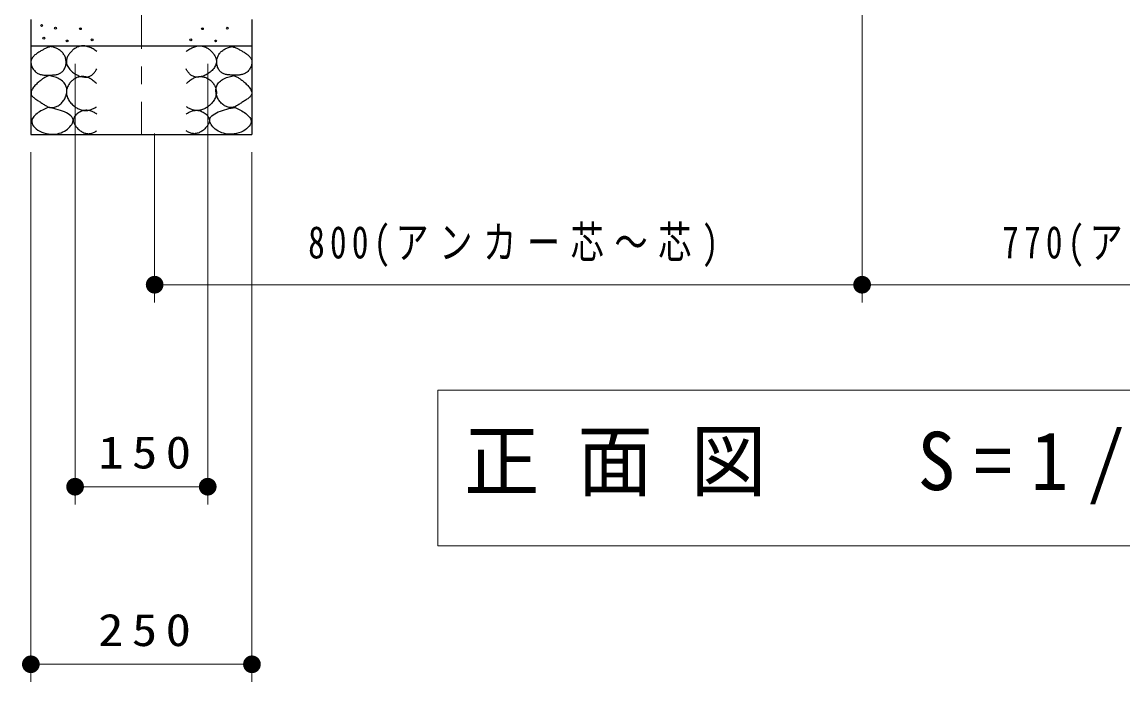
# Model space of a CAD drawing. Units: millimetres on the paper, scale 1:20. Extents: x -365 to 0, y -5 to 257.
# Drawn here: x -303.6 to -241.3, y 64 to 101.3 of the extents above; entities that cross this region are included whole.
import ezdxf

# ---------------------------------------------------------------- set-up
doc = ezdxf.new("R2010")
doc.units = ezdxf.units.MM
doc.linetypes.add('USER2', pattern=[6, 3, -1, 1, -1])
doc.layers.add('LY_1', color=7, linetype='Continuous', lineweight=25)
doc.styles.add('ＭＳ ゴシック', font='')
doc.styles.get('ＭＳ ゴシック').set_extended_font_data('MS Gothic')

# ---------------------------------------------------------------- blocks, each defined once
blk = doc.blocks.new('filled_dot')
at = {"color": 0, "linetype": 'Continuous', "lineweight": -2, "const_width": 1.25}
blk.add_lwpolyline([(-0.625, 0, 1), (0.625, 0, 1)], format="xyb", close=True, dxfattribs=at)

msp = doc.modelspace()

# ---------------------------------------------------------------- linework, layer by layer
at = {"layer": 'LY_1', "linetype": 'USER2', "lineweight": 13}
msp.add_line((-296.846, 150.776), (-296.846, 94.935), dxfattribs=at)
at = {"layer": 'LY_1', "lineweight": 13}
for p, q in [((-256.096, 107.935), (-256.096, 85.435)), ((-300.596, 98.935), (-300.596, 74.013)), ((-293.096, 98.935), (-293.096, 74.013)), ((-296.096, 94.977), (-296.096, 85.435)), ((-303.096, 93.935), (-303.096, 63.971)), ((-290.596, 93.935), (-290.596, 63.971)), ((-256.096, 86.435), (-296.096, 86.435)), ((-217.596, 86.435), (-256.096, 86.435)), ((-280.09, 80.468), (-280.09, 71.668)), ((-232.29, 80.468), (-280.09, 80.468)), ((-293.096, 75.013), (-300.596, 75.013)), ((-280.09, 71.668), (-232.29, 71.668)), ((-290.596, 64.971), (-303.096, 64.971))]:
    msp.add_line(p, q, dxfattribs=at)
at = {"layer": 'LY_1'}
for p, q in [((-303.096, 101.435), (-303.096, 94.935)), ((-290.596, 101.435), (-290.596, 94.935)), ((-303.096, 99.935), (-290.596, 99.935)), ((-303.096, 94.935), (-290.596, 94.935))]:
    msp.add_line(p, q, dxfattribs=at)
for points in [[(-301.974, 99.905), (-302.018, 99.891), (-302.062, 99.877), (-302.105, 99.861), (-302.148, 99.844), (-302.19, 99.827), (-302.232, 99.808), (-302.274, 99.789), (-302.316, 99.768), (-302.357, 99.747), (-302.398, 99.725), (-302.44, 99.702), (-302.481, 99.679), (-302.523, 99.654), (-302.565, 99.629), (-302.607, 99.604), (-302.651, 99.577), (-302.695, 99.549), (-302.738, 99.521), (-302.781, 99.491), (-302.823, 99.461), (-302.863, 99.429), (-302.901, 99.397), (-302.937, 99.363), (-302.971, 99.328), (-303.001, 99.291), (-303.027, 99.253), (-303.05, 99.213), (-303.069, 99.172), (-303.082, 99.128), (-303.092, 99.081), (-303.095, 99.032), (-303.094, 98.981), (-303.088, 98.93), (-303.077, 98.878), (-303.063, 98.826), (-303.044, 98.775), (-303.021, 98.725), (-302.995, 98.676), (-302.966, 98.628), (-302.934, 98.583), (-302.899, 98.54), (-302.862, 98.5), (-302.822, 98.464), (-302.781, 98.431), (-302.74, 98.403), (-302.697, 98.379), (-302.653, 98.358), (-302.607, 98.341), (-302.561, 98.327), (-302.513, 98.315), (-302.465, 98.306), (-302.415, 98.299), (-302.365, 98.293), (-302.314, 98.29), (-302.263, 98.288), (-302.211, 98.287), (-302.158, 98.287), (-302.106, 98.288), (-302.053, 98.289), (-302.002, 98.29), (-301.95, 98.291), (-301.899, 98.293), (-301.849, 98.296), (-301.798, 98.3), (-301.749, 98.305), (-301.7, 98.312), (-301.652, 98.321), (-301.605, 98.331), (-301.559, 98.343), (-301.515, 98.358), (-301.473, 98.376), (-301.432, 98.397), (-301.393, 98.42), (-301.356, 98.447), (-301.32, 98.479), (-301.286, 98.514), (-301.255, 98.552), (-301.227, 98.593), (-301.201, 98.636), (-301.178, 98.682), (-301.158, 98.729), (-301.141, 98.778), (-301.127, 98.828), (-301.116, 98.879), (-301.108, 98.93), (-301.103, 98.982), (-301.102, 99.033), (-301.104, 99.084), (-301.11, 99.135), (-301.119, 99.185), (-301.131, 99.233), (-301.145, 99.281), (-301.163, 99.328), (-301.184, 99.374), (-301.207, 99.418), (-301.233, 99.46), (-301.262, 99.501), (-301.292, 99.54), (-301.327, 99.579), (-301.364, 99.616), (-301.403, 99.651), (-301.444, 99.684), (-301.487, 99.714), (-301.531, 99.743), (-301.577, 99.769), (-301.624, 99.794), (-301.672, 99.816), (-301.721, 99.836), (-301.771, 99.854), (-301.821, 99.87), (-301.872, 99.884), (-301.923, 99.895)], [(-291.718, 99.905), (-291.674, 99.891), (-291.63, 99.877), (-291.587, 99.861), (-291.544, 99.844), (-291.501, 99.827), (-291.459, 99.808), (-291.418, 99.789), (-291.376, 99.768), (-291.335, 99.747), (-291.294, 99.725), (-291.252, 99.702), (-291.211, 99.679), (-291.169, 99.654), (-291.127, 99.629), (-291.085, 99.604), (-291.041, 99.577), (-290.997, 99.549), (-290.953, 99.521), (-290.911, 99.491), (-290.869, 99.461), (-290.829, 99.429), (-290.79, 99.397), (-290.755, 99.363), (-290.721, 99.328), (-290.691, 99.291), (-290.664, 99.253), (-290.642, 99.213), (-290.623, 99.172), (-290.609, 99.128), (-290.6, 99.081), (-290.596, 99.032), (-290.598, 98.981), (-290.604, 98.93), (-290.614, 98.878), (-290.629, 98.826), (-290.648, 98.775), (-290.671, 98.725), (-290.697, 98.676), (-290.726, 98.628), (-290.758, 98.583), (-290.793, 98.54), (-290.83, 98.5), (-290.869, 98.464), (-290.91, 98.431), (-290.952, 98.403), (-290.995, 98.379), (-291.039, 98.358), (-291.085, 98.341), (-291.131, 98.327), (-291.179, 98.315), (-291.227, 98.306), (-291.277, 98.299), (-291.327, 98.293), (-291.378, 98.29), (-291.429, 98.288), (-291.481, 98.287), (-291.533, 98.287), (-291.586, 98.288), (-291.639, 98.289), (-291.69, 98.29), (-291.742, 98.291), (-291.793, 98.293), (-291.843, 98.296), (-291.894, 98.3), (-291.943, 98.305), (-291.992, 98.312), (-292.04, 98.321), (-292.087, 98.331), (-292.132, 98.343), (-292.177, 98.358), (-292.219, 98.376), (-292.26, 98.397), (-292.299, 98.42), (-292.336, 98.447), (-292.372, 98.479), (-292.406, 98.514), (-292.436, 98.552), (-292.465, 98.593), (-292.491, 98.636), (-292.513, 98.682), (-292.534, 98.729), (-292.551, 98.778), (-292.565, 98.828), (-292.576, 98.879), (-292.584, 98.93), (-292.588, 98.982), (-292.59, 99.033), (-292.588, 99.084), (-292.582, 99.135), (-292.573, 99.185), (-292.561, 99.233), (-292.546, 99.281), (-292.529, 99.328), (-292.508, 99.374), (-292.485, 99.418), (-292.459, 99.46), (-292.43, 99.501), (-292.4, 99.54), (-292.365, 99.579), (-292.328, 99.616), (-292.289, 99.651), (-292.248, 99.684), (-292.205, 99.714), (-292.161, 99.743), (-292.115, 99.769), (-292.068, 99.794), (-292.02, 99.816), (-291.971, 99.836), (-291.921, 99.854), (-291.871, 99.87), (-291.82, 99.884), (-291.769, 99.895)], [(-302.1, 98.257), (-302.145, 98.237), (-302.189, 98.216), (-302.231, 98.195), (-302.273, 98.172), (-302.315, 98.148), (-302.355, 98.123), (-302.396, 98.096), (-302.436, 98.069), (-302.476, 98.039), (-302.516, 98.009), (-302.557, 97.977), (-302.598, 97.944), (-302.639, 97.909), (-302.685, 97.868), (-302.731, 97.826), (-302.777, 97.782), (-302.822, 97.738), (-302.865, 97.692), (-302.906, 97.645), (-302.945, 97.598), (-302.98, 97.55), (-303.011, 97.502), (-303.038, 97.455), (-303.059, 97.408), (-303.075, 97.361), (-303.085, 97.315), (-303.087, 97.271), (-303.082, 97.227), (-303.071, 97.19), (-303.054, 97.153), (-303.032, 97.117), (-303.005, 97.083), (-302.973, 97.049), (-302.937, 97.016), (-302.898, 96.984), (-302.856, 96.952), (-302.812, 96.921), (-302.766, 96.89), (-302.719, 96.859), (-302.671, 96.829), (-302.623, 96.798), (-302.576, 96.768), (-302.529, 96.737), (-302.482, 96.707), (-302.437, 96.676), (-302.392, 96.647), (-302.348, 96.618), (-302.304, 96.591), (-302.26, 96.566), (-302.217, 96.542), (-302.174, 96.52), (-302.13, 96.501), (-302.087, 96.484), (-302.043, 96.471), (-301.999, 96.461), (-301.955, 96.454), (-301.91, 96.451), (-301.859, 96.453), (-301.808, 96.459), (-301.756, 96.471), (-301.704, 96.486), (-301.653, 96.507), (-301.602, 96.531), (-301.552, 96.559), (-301.503, 96.591), (-301.455, 96.626), (-301.409, 96.664), (-301.365, 96.705), (-301.323, 96.749), (-301.284, 96.795), (-301.247, 96.844), (-301.213, 96.895), (-301.182, 96.948), (-301.154, 97.003), (-301.13, 97.06), (-301.109, 97.117), (-301.092, 97.175), (-301.078, 97.234), (-301.068, 97.293), (-301.062, 97.352), (-301.06, 97.41), (-301.062, 97.467), (-301.068, 97.524), (-301.078, 97.579), (-301.093, 97.633), (-301.111, 97.685), (-301.134, 97.734), (-301.17, 97.795), (-301.213, 97.852), (-301.262, 97.905), (-301.316, 97.955), (-301.376, 98), (-301.44, 98.041), (-301.507, 98.079), (-301.577, 98.113), (-301.65, 98.144), (-301.724, 98.171), (-301.8, 98.195), (-301.876, 98.215), (-301.952, 98.232), (-302.027, 98.246)], [(-291.592, 98.257), (-291.547, 98.237), (-291.503, 98.216), (-291.46, 98.195), (-291.418, 98.172), (-291.377, 98.148), (-291.336, 98.123), (-291.296, 98.096), (-291.256, 98.069), (-291.216, 98.039), (-291.175, 98.009), (-291.135, 97.977), (-291.094, 97.944), (-291.053, 97.909), (-291.007, 97.868), (-290.961, 97.826), (-290.915, 97.782), (-290.87, 97.738), (-290.827, 97.692), (-290.786, 97.645), (-290.747, 97.598), (-290.712, 97.55), (-290.681, 97.502), (-290.654, 97.455), (-290.633, 97.408), (-290.617, 97.361), (-290.607, 97.315), (-290.605, 97.271), (-290.609, 97.227), (-290.62, 97.19), (-290.637, 97.153), (-290.66, 97.117), (-290.687, 97.083), (-290.719, 97.049), (-290.755, 97.016), (-290.794, 96.984), (-290.836, 96.952), (-290.88, 96.921), (-290.926, 96.89), (-290.973, 96.859), (-291.021, 96.829), (-291.069, 96.798), (-291.116, 96.768), (-291.163, 96.737), (-291.21, 96.707), (-291.255, 96.676), (-291.3, 96.647), (-291.344, 96.618), (-291.388, 96.591), (-291.432, 96.566), (-291.475, 96.542), (-291.518, 96.52), (-291.562, 96.501), (-291.605, 96.484), (-291.649, 96.471), (-291.693, 96.461), (-291.737, 96.454), (-291.782, 96.451), (-291.833, 96.453), (-291.884, 96.459), (-291.936, 96.471), (-291.988, 96.486), (-292.039, 96.507), (-292.09, 96.531), (-292.14, 96.559), (-292.189, 96.591), (-292.237, 96.626), (-292.283, 96.664), (-292.327, 96.705), (-292.369, 96.749), (-292.408, 96.795), (-292.445, 96.844), (-292.479, 96.895), (-292.51, 96.948), (-292.538, 97.003), (-292.562, 97.06), (-292.583, 97.117), (-292.6, 97.175), (-292.614, 97.234), (-292.624, 97.293), (-292.63, 97.352), (-292.632, 97.41), (-292.63, 97.467), (-292.624, 97.524), (-292.614, 97.579), (-292.599, 97.633), (-292.581, 97.685), (-292.558, 97.734), (-292.522, 97.795), (-292.479, 97.852), (-292.43, 97.905), (-292.375, 97.955), (-292.316, 98), (-292.252, 98.041), (-292.185, 98.079), (-292.115, 98.113), (-292.042, 98.144), (-291.968, 98.171), (-291.892, 98.195), (-291.816, 98.215), (-291.74, 98.232), (-291.665, 98.246)], [(-302.141, 96.46), (-302.214, 96.426), (-302.289, 96.389), (-302.367, 96.349), (-302.445, 96.307), (-302.523, 96.262), (-302.6, 96.215), (-302.674, 96.166), (-302.745, 96.115), (-302.811, 96.063), (-302.871, 96.009), (-302.924, 95.953), (-302.97, 95.896), (-303.006, 95.838), (-303.033, 95.779), (-303.048, 95.719), (-303.049, 95.638), (-303.031, 95.557), (-302.994, 95.477), (-302.941, 95.398), (-302.872, 95.323), (-302.79, 95.251), (-302.695, 95.184), (-302.591, 95.123), (-302.477, 95.069), (-302.357, 95.023), (-302.231, 94.986), (-302.1, 94.959), (-301.968, 94.943), (-301.834, 94.94), (-301.702, 94.949), (-301.593, 94.968), (-301.487, 94.996), (-301.385, 95.031), (-301.286, 95.074), (-301.193, 95.124), (-301.105, 95.178), (-301.024, 95.238), (-300.95, 95.301), (-300.885, 95.367), (-300.828, 95.435), (-300.782, 95.504), (-300.746, 95.573), (-300.722, 95.642), (-300.711, 95.709), (-300.713, 95.774), (-300.734, 95.849), (-300.774, 95.92), (-300.832, 95.986), (-300.905, 96.048), (-300.991, 96.105), (-301.089, 96.158), (-301.196, 96.206), (-301.31, 96.251), (-301.429, 96.292), (-301.551, 96.329), (-301.675, 96.362), (-301.798, 96.391), (-301.918, 96.418), (-302.033, 96.441)], [(-291.551, 96.46), (-291.478, 96.426), (-291.402, 96.389), (-291.325, 96.349), (-291.247, 96.307), (-291.169, 96.262), (-291.092, 96.215), (-291.018, 96.166), (-290.947, 96.115), (-290.881, 96.063), (-290.821, 96.009), (-290.767, 95.953), (-290.722, 95.896), (-290.686, 95.838), (-290.659, 95.779), (-290.644, 95.719), (-290.643, 95.638), (-290.661, 95.557), (-290.698, 95.477), (-290.751, 95.398), (-290.82, 95.323), (-290.902, 95.251), (-290.996, 95.184), (-291.101, 95.123), (-291.214, 95.069), (-291.335, 95.023), (-291.461, 94.986), (-291.592, 94.959), (-291.724, 94.943), (-291.858, 94.94), (-291.99, 94.949), (-292.099, 94.968), (-292.205, 94.996), (-292.307, 95.031), (-292.406, 95.074), (-292.499, 95.124), (-292.587, 95.178), (-292.668, 95.238), (-292.742, 95.301), (-292.807, 95.367), (-292.864, 95.435), (-292.91, 95.504), (-292.945, 95.573), (-292.969, 95.642), (-292.981, 95.709), (-292.979, 95.774), (-292.958, 95.849), (-292.918, 95.92), (-292.86, 95.986), (-292.787, 96.048), (-292.701, 96.105), (-292.603, 96.158), (-292.496, 96.206), (-292.382, 96.251), (-292.263, 96.292), (-292.14, 96.329), (-292.017, 96.362), (-291.894, 96.391), (-291.774, 96.418), (-291.659, 96.441)]]:
    msp.add_lwpolyline(points, close=True, dxfattribs=at)
for points in [[(-299.375, 99.619), (-299.423, 99.658), (-299.472, 99.696), (-299.524, 99.732), (-299.578, 99.765), (-299.633, 99.797), (-299.69, 99.826), (-299.748, 99.852), (-299.807, 99.876), (-299.867, 99.896), (-299.928, 99.913), (-299.988, 99.926), (-300.049, 99.935), (-300.11, 99.94), (-300.171, 99.94), (-300.231, 99.936), (-300.276, 99.93), (-300.321, 99.921), (-300.365, 99.909), (-300.409, 99.895), (-300.452, 99.878), (-300.495, 99.859), (-300.536, 99.837), (-300.577, 99.814), (-300.618, 99.788), (-300.657, 99.761), (-300.695, 99.731), (-300.733, 99.7), (-300.769, 99.667), (-300.807, 99.631), (-300.842, 99.593), (-300.877, 99.554), (-300.909, 99.513), (-300.939, 99.471), (-300.968, 99.429), (-300.993, 99.385), (-301.016, 99.34), (-301.036, 99.295), (-301.053, 99.25), (-301.067, 99.204), (-301.077, 99.158), (-301.084, 99.111), (-301.086, 99.065), (-301.083, 99.004), (-301.073, 98.944), (-301.057, 98.885), (-301.035, 98.826), (-301.007, 98.769), (-300.973, 98.713), (-300.935, 98.659), (-300.892, 98.606), (-300.845, 98.556), (-300.795, 98.507), (-300.741, 98.461), (-300.684, 98.417), (-300.625, 98.377), (-300.563, 98.339), (-300.5, 98.305), (-300.448, 98.279), (-300.395, 98.256), (-300.341, 98.235), (-300.287, 98.218), (-300.233, 98.203), (-300.179, 98.191), (-300.126, 98.182), (-300.072, 98.176), (-300.019, 98.174), (-299.967, 98.175), (-299.916, 98.18), (-299.866, 98.189), (-299.817, 98.202), (-299.77, 98.22), (-299.724, 98.241), (-299.683, 98.265), (-299.644, 98.292), (-299.607, 98.323), (-299.571, 98.356), (-299.538, 98.391), (-299.506, 98.429), (-299.476, 98.469), (-299.447, 98.509), (-299.421, 98.551), (-299.397, 98.594), (-299.375, 98.637)], [(-294.317, 99.619), (-294.269, 99.658), (-294.219, 99.696), (-294.168, 99.732), (-294.114, 99.765), (-294.059, 99.797), (-294.002, 99.826), (-293.944, 99.852), (-293.885, 99.876), (-293.825, 99.896), (-293.764, 99.913), (-293.704, 99.926), (-293.643, 99.935), (-293.582, 99.94), (-293.521, 99.94), (-293.461, 99.936), (-293.416, 99.93), (-293.371, 99.921), (-293.327, 99.909), (-293.283, 99.895), (-293.24, 99.878), (-293.197, 99.859), (-293.155, 99.837), (-293.114, 99.814), (-293.074, 99.788), (-293.035, 99.761), (-292.996, 99.731), (-292.959, 99.7), (-292.922, 99.667), (-292.885, 99.631), (-292.849, 99.593), (-292.815, 99.554), (-292.783, 99.513), (-292.753, 99.471), (-292.724, 99.429), (-292.699, 99.385), (-292.676, 99.34), (-292.655, 99.295), (-292.638, 99.25), (-292.625, 99.204), (-292.614, 99.158), (-292.608, 99.111), (-292.606, 99.065), (-292.609, 99.004), (-292.618, 98.944), (-292.635, 98.885), (-292.657, 98.826), (-292.685, 98.769), (-292.719, 98.713), (-292.757, 98.659), (-292.8, 98.606), (-292.846, 98.556), (-292.897, 98.507), (-292.951, 98.461), (-293.008, 98.417), (-293.067, 98.377), (-293.128, 98.339), (-293.192, 98.305), (-293.244, 98.279), (-293.297, 98.256), (-293.351, 98.235), (-293.404, 98.218), (-293.458, 98.203), (-293.513, 98.191), (-293.566, 98.182), (-293.62, 98.176), (-293.673, 98.174), (-293.725, 98.175), (-293.776, 98.18), (-293.826, 98.189), (-293.875, 98.202), (-293.922, 98.22), (-293.968, 98.241), (-294.009, 98.265), (-294.048, 98.292), (-294.085, 98.323), (-294.12, 98.356), (-294.154, 98.391), (-294.186, 98.429), (-294.216, 98.469), (-294.244, 98.509), (-294.271, 98.551), (-294.295, 98.594), (-294.317, 98.637)], [(-299.391, 97.813), (-299.431, 97.855), (-299.474, 97.895), (-299.518, 97.934), (-299.564, 97.971), (-299.611, 98.007), (-299.661, 98.04), (-299.711, 98.072), (-299.763, 98.1), (-299.817, 98.126), (-299.871, 98.149), (-299.926, 98.169), (-299.981, 98.185), (-300.038, 98.197), (-300.095, 98.205), (-300.152, 98.21), (-300.2, 98.21), (-300.249, 98.206), (-300.298, 98.2), (-300.346, 98.191), (-300.394, 98.179), (-300.442, 98.164), (-300.488, 98.147), (-300.534, 98.127), (-300.579, 98.104), (-300.623, 98.079), (-300.666, 98.051), (-300.707, 98.022), (-300.747, 97.99), (-300.785, 97.956), (-300.821, 97.921), (-300.855, 97.884), (-300.887, 97.846), (-300.917, 97.806), (-300.945, 97.764), (-300.971, 97.722), (-300.994, 97.678), (-301.015, 97.634), (-301.034, 97.588), (-301.05, 97.542), (-301.063, 97.496), (-301.073, 97.449), (-301.081, 97.401), (-301.085, 97.354), (-301.086, 97.306), (-301.084, 97.248), (-301.076, 97.189), (-301.064, 97.131), (-301.047, 97.073), (-301.027, 97.017), (-301.002, 96.961), (-300.974, 96.907), (-300.942, 96.854), (-300.907, 96.802), (-300.869, 96.752), (-300.829, 96.703), (-300.785, 96.657), (-300.74, 96.612), (-300.692, 96.57), (-300.643, 96.53), (-300.597, 96.497), (-300.551, 96.465), (-300.503, 96.436), (-300.454, 96.409), (-300.404, 96.385), (-300.354, 96.363), (-300.303, 96.343), (-300.251, 96.327), (-300.199, 96.313), (-300.147, 96.301), (-300.094, 96.293), (-300.041, 96.288), (-299.988, 96.286), (-299.935, 96.288), (-299.882, 96.293), (-299.834, 96.3), (-299.787, 96.31), (-299.74, 96.323), (-299.693, 96.338), (-299.647, 96.355), (-299.602, 96.375), (-299.558, 96.396), (-299.514, 96.419), (-299.472, 96.444), (-299.431, 96.471), (-299.391, 96.499)], [(-294.301, 97.813), (-294.261, 97.855), (-294.218, 97.895), (-294.174, 97.934), (-294.128, 97.971), (-294.08, 98.007), (-294.031, 98.04), (-293.98, 98.072), (-293.928, 98.1), (-293.875, 98.126), (-293.821, 98.149), (-293.766, 98.169), (-293.71, 98.185), (-293.654, 98.197), (-293.597, 98.205), (-293.54, 98.21), (-293.491, 98.21), (-293.443, 98.206), (-293.394, 98.2), (-293.346, 98.191), (-293.298, 98.179), (-293.25, 98.164), (-293.203, 98.147), (-293.157, 98.127), (-293.112, 98.104), (-293.069, 98.079), (-293.026, 98.051), (-292.985, 98.022), (-292.945, 97.99), (-292.907, 97.956), (-292.871, 97.921), (-292.837, 97.884), (-292.805, 97.846), (-292.775, 97.806), (-292.747, 97.764), (-292.721, 97.722), (-292.698, 97.678), (-292.677, 97.634), (-292.658, 97.588), (-292.642, 97.542), (-292.629, 97.496), (-292.619, 97.449), (-292.611, 97.401), (-292.607, 97.354), (-292.606, 97.306), (-292.608, 97.248), (-292.616, 97.189), (-292.628, 97.131), (-292.645, 97.073), (-292.665, 97.017), (-292.69, 96.961), (-292.718, 96.907), (-292.75, 96.854), (-292.785, 96.802), (-292.823, 96.752), (-292.863, 96.703), (-292.907, 96.657), (-292.952, 96.612), (-293, 96.57), (-293.049, 96.53), (-293.095, 96.497), (-293.141, 96.465), (-293.189, 96.436), (-293.238, 96.409), (-293.287, 96.385), (-293.338, 96.363), (-293.389, 96.343), (-293.441, 96.327), (-293.493, 96.313), (-293.545, 96.301), (-293.598, 96.293), (-293.651, 96.288), (-293.704, 96.286), (-293.757, 96.288), (-293.81, 96.293), (-293.857, 96.3), (-293.905, 96.31), (-293.952, 96.323), (-293.999, 96.338), (-294.045, 96.355), (-294.09, 96.375), (-294.134, 96.396), (-294.177, 96.419), (-294.22, 96.444), (-294.261, 96.471), (-294.301, 96.499)], [(-299.375, 96.087), (-299.417, 96.114), (-299.459, 96.141), (-299.503, 96.167), (-299.547, 96.191), (-299.593, 96.213), (-299.639, 96.233), (-299.687, 96.251), (-299.735, 96.267), (-299.784, 96.279), (-299.834, 96.289), (-299.885, 96.295), (-299.936, 96.298), (-299.988, 96.297), (-300.041, 96.293), (-300.102, 96.282), (-300.163, 96.266), (-300.224, 96.245), (-300.284, 96.22), (-300.342, 96.191), (-300.398, 96.157), (-300.451, 96.12), (-300.5, 96.08), (-300.545, 96.037), (-300.585, 95.992), (-300.62, 95.944), (-300.648, 95.894), (-300.67, 95.843), (-300.684, 95.791), (-300.69, 95.738), (-300.689, 95.693), (-300.682, 95.647), (-300.67, 95.602), (-300.653, 95.557), (-300.632, 95.512), (-300.607, 95.468), (-300.579, 95.425), (-300.549, 95.383), (-300.516, 95.342), (-300.477, 95.298), (-300.436, 95.255), (-300.393, 95.215), (-300.348, 95.177), (-300.302, 95.142), (-300.255, 95.109), (-300.206, 95.08), (-300.156, 95.054), (-300.105, 95.031), (-300.053, 95.012), (-300.001, 94.997), (-299.948, 94.986), (-299.895, 94.978), (-299.841, 94.976), (-299.787, 94.978), (-299.739, 94.983), (-299.691, 94.993), (-299.643, 95.006), (-299.596, 95.021), (-299.549, 95.04), (-299.504, 95.061), (-299.46, 95.084), (-299.417, 95.109), (-299.375, 95.136)], [(-294.317, 96.087), (-294.275, 96.114), (-294.233, 96.141), (-294.189, 96.167), (-294.144, 96.191), (-294.099, 96.213), (-294.052, 96.233), (-294.005, 96.251), (-293.957, 96.267), (-293.908, 96.279), (-293.858, 96.289), (-293.807, 96.295), (-293.756, 96.298), (-293.704, 96.297), (-293.651, 96.293), (-293.59, 96.282), (-293.529, 96.266), (-293.468, 96.245), (-293.408, 96.22), (-293.35, 96.191), (-293.294, 96.157), (-293.241, 96.12), (-293.192, 96.08), (-293.147, 96.037), (-293.107, 95.992), (-293.072, 95.944), (-293.044, 95.894), (-293.022, 95.843), (-293.008, 95.791), (-293.002, 95.738), (-293.003, 95.693), (-293.01, 95.647), (-293.022, 95.602), (-293.039, 95.557), (-293.06, 95.512), (-293.085, 95.468), (-293.113, 95.425), (-293.143, 95.383), (-293.176, 95.342), (-293.215, 95.298), (-293.256, 95.255), (-293.299, 95.215), (-293.344, 95.177), (-293.39, 95.142), (-293.437, 95.109), (-293.486, 95.08), (-293.536, 95.054), (-293.587, 95.031), (-293.639, 95.012), (-293.691, 94.997), (-293.744, 94.986), (-293.797, 94.978), (-293.851, 94.976), (-293.905, 94.978), (-293.953, 94.983), (-294.001, 94.993), (-294.049, 95.006), (-294.096, 95.021), (-294.143, 95.04), (-294.188, 95.061), (-294.232, 95.084), (-294.275, 95.109), (-294.317, 95.136)]]:
    msp.add_lwpolyline(points, dxfattribs=at)
for centre in [(-302.486, 101.096), (-301.703, 100.94), (-300.294, 100.909), (-293.398, 100.909), (-291.989, 100.94), (-302.36, 100.376), (-301.045, 100.22), (-299.636, 100.282), (-294.055, 100.282), (-292.647, 100.22)]:
    msp.add_circle(centre, 0.05, dxfattribs=at)

# ---------------------------------------------------------------- block references
at = {"layer": 'LY_1', "lineweight": 13, "xscale": 0.4, "yscale": 0.4}
for p in [(-296.096, 86.435), (-300.596, 75.013), (-303.096, 64.971)]:
    msp.add_blockref('filled_dot', p, dxfattribs=at)
at = {"layer": 'LY_1', "lineweight": 13, "xscale": 0.4, "yscale": 0.4, "rotation": 180}
for p in [(-256.096, 86.435), (-293.096, 75.013), (-290.596, 64.971)]:
    msp.add_blockref('filled_dot', p, dxfattribs=at)

# ---------------------------------------------------------------- texts
at = {"layer": 'LY_1', "style": 'ＭＳ ゴシック'}
for s, insert, char_height, attachment_point in [('\\T1.32;\\W0.75;800(アンカー芯～芯)', (-275.666, 87.435), 1.833, 8), ('\\T1.32;\\W0.75;770(アンカー芯～芯)', (-236.422, 87.435), 1.833, 8), ('\\T1.33;\\W1.15;150', (-296.425, 76.013), 1.833, 8), ('\\T1.5;\\W0.95;正面図\u3000S=1/20', (-256.19, 76.068), 3.299, 5), ('\\T1.33;\\W1.15;250', (-296.431, 65.971), 1.833, 8)]:
    msp.add_mtext(s, dxfattribs=dict(at, insert=insert, char_height=char_height, attachment_point=attachment_point))

doc.saveas('drawing.dxf')
